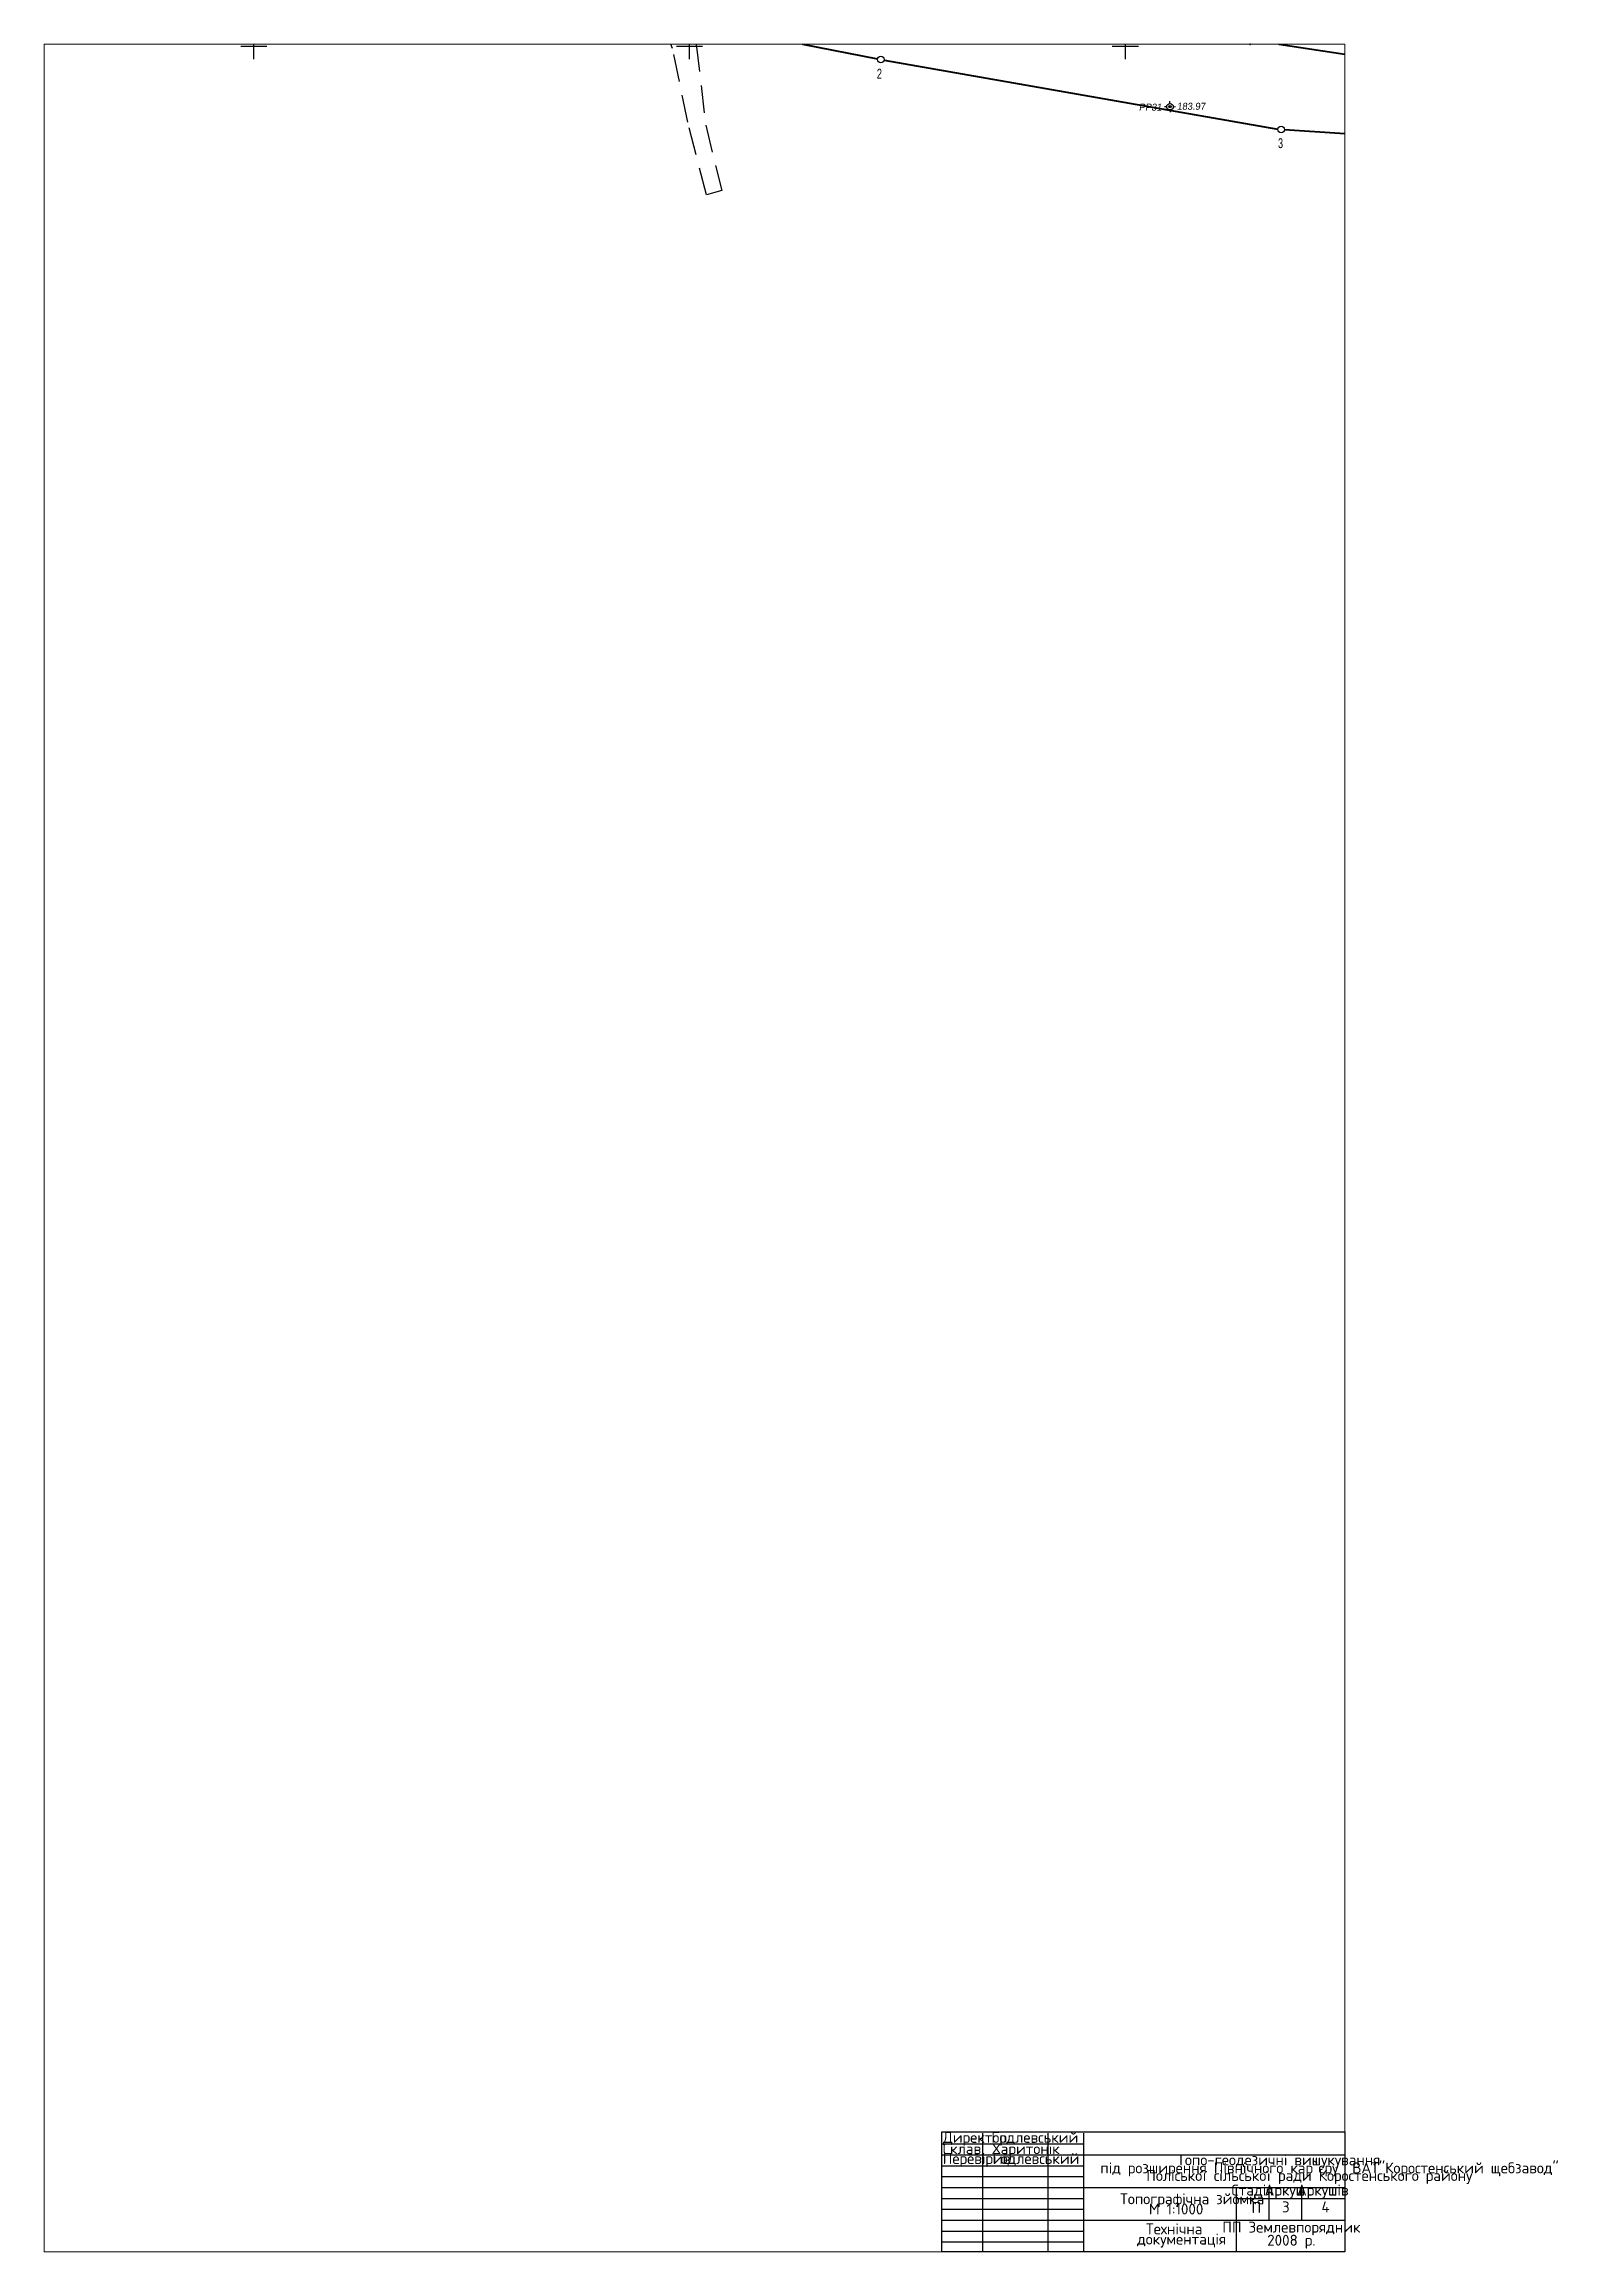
# Paper-space layout 'Layout2' of a CAD drawing. Header units: millimetres. Extents: x 1 to 695, y 2 to 1016.
# The model-space entities are those that its viewports show. They can reach past a viewport. Long polylines and large blocks are cut down to what shows.
import ezdxf
from ezdxf.enums import TextEntityAlignment as Align

# ---------------------------------------------------------------- set-up
doc = ezdxf.new("R2010")
doc.units = ezdxf.units.MM
doc.header["$LTSCALE"] = 2
doc.header["$PDMODE"] = 32
doc.header["$PDSIZE"] = 0.3
doc.linetypes.add('DASHED2', pattern=[9.525, 6.35, -3.175])
doc.linetypes.add('HIDDEN2', pattern=[4.7625, 3.175, -1.5875])
for name, color, linetype in [('POINT_OBJ', 7, 'Continuous'), ('АВТ_ДОР', 7, 'Continuous'), ('ввскр.бровка', 7, 'Continuous'), ('ВЫСОТЫ', 7, 'Continuous'), ('Гран1', 7, 'Continuous'), ('Гірничий відвід', 7, 'Continuous'), ('ИМЕНА', 7, 'Continuous'), ('кресты', 7, 'Continuous'), ('нвскр.бровка', 7, 'Continuous'), ('ПИКЕТЫ', 7, 'Continuous'), ('ПУНКТЫ', 7, 'Continuous'), ('РЕЛЬЕФ', 7, 'Continuous')]:
    doc.layers.add(name, color=color, linetype=linetype)
doc.styles.add('Bodex1', font='isocpeur.ttf', dxfattribs={"height": 1.9})
doc.styles.add('grad', font='grad.shx')
doc.styles.add('universw', font='universw.shx', dxfattribs={"oblique": 10})
doc.styles.add('user', font='symeteo.shx', dxfattribs={"height": 2.5})

# ---------------------------------------------------------------- blocks, each defined once
blk = doc.blocks.new('5_1')
at = {"linetype": 'Continuous'}
h = blk.add_hatch(color=7, dxfattribs=at)
edge = h.paths.add_edge_path()
edge.add_arc((0, 0), 0.0588, 0, 360)
at = {"color": 7, "linetype": 'Continuous'}
for p, q in [((-0.75, 0), (-1.25, 0)), ((0, 0.75), (0, 1.25)), ((0.75, 0), (1.25, 0)), ((0, -0.75), (0, -1.25))]:
    blk.add_line(p, q, dxfattribs=at)
for radius in [0.75, 0.0588]:
    blk.add_circle((0, 0), radius, dxfattribs=at)
at = {"color": 7, "linetype": 'Continuous', "style": 'grad', "oblique": 10, "width": 0.7}
blk.add_attdef('P37', text='', height=2.5, dxfattribs=at).set_placement((-2, 0), align=Align.MIDDLE_RIGHT)
at = {"color": 7, "linetype": 'Continuous', "style": 'user', "flags": 8}
blk.add_attdef('ddddd', text='', height=2.5, dxfattribs=at).set_placement((2, 0), align=Align.MIDDLE_LEFT)
at = {"color": 7, "linetype": 'Continuous', "style": 'grad', "oblique": 10, "width": 0.7}
blk.add_attdef('P4', (2, 0.7), '', height=2.5, dxfattribs=at)
blk.add_attdef('P69', text='', height=2.5, dxfattribs=at).set_placement((2, -0.7), align=Align.TOP_LEFT)

msp = doc.modelspace()

# ---------------------------------------------------------------- hatches: boundary and pattern name
at = {"layer": 'ПИКЕТЫ', "linetype": 'Continuous'}
h = msp.add_hatch(color=7, dxfattribs=at)
edge = h.paths.add_edge_path()
edge.add_arc((3233620.5, 5635172.2), 0.48, 0, 360)

# ---------------------------------------------------------------- linework, layer by layer
at = {"layer": 'POINT_OBJ', "color": 7, "linetype": 'Continuous'}
msp.add_point((3233620.5, 5635172.2, 190.7), dxfattribs=at)
at = {"layer": 'АВТ_ДОР', "color": 7, "linetype": 'DASHED2'}
msp.add_lwpolyline([(3233395, 5635234.2), (3233403, 5635201.5), (3233407.4, 5635163.7), (3233414.8, 5635133.8), (3233407.8, 5635131.7), (3233399.2, 5635165.1), (3233392.2, 5635198.9), (3233380.7, 5635229.9)], dxfattribs=at)
at = {"layer": 'ввскр.бровка', "color": 7, "lineweight": 40}
msp.add_lwpolyline([(3233419.1, 5635246.7), (3233445.7, 5635240.4), (3233470.9, 5635238.1), (3233604.4, 5635221.7), (3233617.4, 5635211.8), (3233657.2, 5635200.9), (3233664.6, 5635201.8), (3233706, 5635195.6), (3233747.1, 5635186.4), (3233775.7, 5635169.2), (3233817.9, 5635158.4), (3233856.4, 5635171.9), (3233890.9, 5635329), (3233890.2, 5635360), (3233909.7, 5635494.9), (3233919.8, 5635582.5), (3233923.1, 5635620.5), (3233922.2, 5635637.6)], dxfattribs=at)
at = {"layer": 'Гірничий відвід', "color": 7, "linetype": 'Continuous', "lineweight": 40}
for p, q in [((3233299.7, 5635230.7), (3233486.3, 5635194.2)), ((3233489.3, 5635193.6), (3233670, 5635161.9))]:
    msp.add_line(p, q, dxfattribs=at)
msp.add_lwpolyline([(3233890, 5635147.4), (3233673, 5635161.6)], dxfattribs=at)
at = {"layer": 'кресты', "color": 7, "linetype": 'Continuous'}
for p, q in [((3233194, 5635200), (3233206, 5635200)), ((3233200, 5635194), (3233200, 5635206)), ((3233394, 5635200), (3233406, 5635200)), ((3233400, 5635194), (3233400, 5635206)), ((3233594, 5635200), (3233606, 5635200)), ((3233600, 5635194), (3233600, 5635206))]:
    msp.add_line(p, q, dxfattribs=at)
at = {"layer": 'нвскр.бровка', "color": 7, "linetype": 'HIDDEN2', "lineweight": 20}
for points in [[(3233670.2, 5635208.2), (3233660.2, 5635205.9)], [(3233708.8, 5635202), (3233672, 5635208.3)]]:
    msp.add_lwpolyline(points, dxfattribs=at)
at = {"layer": 'нвскр.бровка', "color": 7}
for centre in [(3233487.8, 5635193.9), (3233671.5, 5635161.7)]:
    msp.add_circle(centre, 1.51, dxfattribs=at)
at = {"layer": 'ПИКЕТЫ'}
msp.add_circle((3233659.2, 5635205.6), 0.989, dxfattribs=at)
at = {"layer": 'ПИКЕТЫ', "color": 7, "linetype": 'Continuous'}
msp.add_circle((3233620.5, 5635172.2, 190.7), 0.48, dxfattribs=at)

# ---------------------------------------------------------------- block references
at = {"layer": 'ПУНКТЫ', "color": 7, "linetype": 'Continuous', "xscale": 2, "yscale": 2, "zscale": 2, "rotation": 0.7079295605870272}
msp.add_blockref('5_1', (3233620.5, 5635172.2), dxfattribs=at)

# ---------------------------------------------------------------- texts
at = {"layer": 'ВЫСОТЫ', "style": 'universw', "oblique": 10}
msp.add_attdef('148.5', text='', height=3.2, dxfattribs=at).set_placement((3233667.5, 5635203, 148.5), align=Align.CENTER)
at = {"layer": 'ВЫСОТЫ', "style": 'universw', "oblique": 6}
msp.add_attdef('183.97', (3233623.7, 5635170.8, 190.7), '', height=3.2, dxfattribs=at)
at = {"layer": 'ИМЕНА', "color": 0, "style": 'grad', "width": 0.7}
for tag, p in [('2', (3233488.3, 5635185.1)), ('3', (3233672.4, 5635153.2))]:
    msp.add_attdef(tag, text='', height=4.5, dxfattribs=at).set_placement(p, align=Align.RIGHT)
at = {"layer": 'ИМЕНА', "style": 'universw', "oblique": 10}
msp.add_attdef('PP31', text='', height=3.2, dxfattribs=at).set_placement((3233611.4, 5635170.4, 190.7), align=Align.CENTER)

psp = doc.layouts.new('Layout2')

# ---------------------------------------------------------------- linework, layer by layer
at = {"layer": 'Гран1', "color": 7}
psp.add_lwpolyline([(412.5, 57), (597.5, 57), (597.5, 2), (412.5, 2)], close=True, dxfattribs=at)
for points in [[(412.5, 51.5), (477.5, 51.5)], [(431.2, 56.5), (431.2, 2)], [(461.1, 56.5), (461.1, 2)], [(477.5, 56.5), (477.5, 2)], [(412.5, 46.5), (477.5, 46.5)], [(412.5, 41.5), (477.5, 41.5)], [(477.5, 46.5), (597.5, 46.5)], [(412.5, 36.5), (477.5, 36.5)], [(412.5, 31.5), (477.5, 31.5)], [(477.5, 31.5), (597.5, 31.5)], [(547.5, 31.5), (547.5, 2)], [(562.5, 31.5), (562.5, 16.5)], [(577.5, 31.5), (577.5, 16.5)], [(412.5, 26.5), (477.5, 26.5)], [(412.5, 21.5), (477.5, 21.5)], [(547.5, 26.5), (597.5, 26.5)], [(412.5, 16.5), (477.5, 16.5)], [(412.5, 11.5), (477.5, 11.5)], [(477.5, 16.5), (597.5, 16.5)], [(412.5, 6.5), (477.5, 6.5)]]:
    psp.add_lwpolyline(points, dxfattribs=at)

# ---------------------------------------------------------------- texts
at = {"layer": 'Гран1', "color": 7, "style": 'Bodex1'}
for s, p in [('Директор', (413, 52)), ('Склав', (412.9, 46.8)), ('Харитонік', (435.6, 46.8)), ('Годлевський', (435.2, 52)), ('Перевірив', (412.9, 42.3)), ('Годлевський', (435.7, 42.3)), ('під розширення Північного кар`єру  ВАТ"Коростенський щебзавод"', (485.2, 38)), ('Топо-геодезичні вишукування', (520.5, 41.7)), ('Поліської сільської ради Коростенського району', (506.3, 34.5)), ('Топографічна зйомка', (494.3, 23.8)), (' М 1:1000', (504.3, 19.1)), ('П', (554.6, 19.8)), ('3', (568.6, 20.1)), ('4', (586.7, 20.1)), ('документація', (502.1, 5.3)), ('Технічна', (506.2, 10))]:
    psp.add_text(s, height=5, dxfattribs=at).set_placement(p)
for s, p in [('Стадія', (555, 27.8)), ('Аркуш', (569.9, 27.8)), ('Аркушів', (587.3, 27.8)), ('ПП Землевпорядник', (572.9, 10.8)), ('2008 р.', (572.9, 4.8))]:
    psp.add_text(s, height=5, dxfattribs=at).set_placement(p, align=Align.CENTER)

# ---------------------------------------------------------------- viewports
at = {"layer": 'РЕЛЬЕФ', "color": 7, "linetype": 'Continuous'}
psp.add_viewport(center=(299, 508.8), size=(597, 1013.67), view_center_point=(3233402.3, 5634694.1), view_height=1013.67, dxfattribs=at)

doc.saveas('drawing.dxf')
